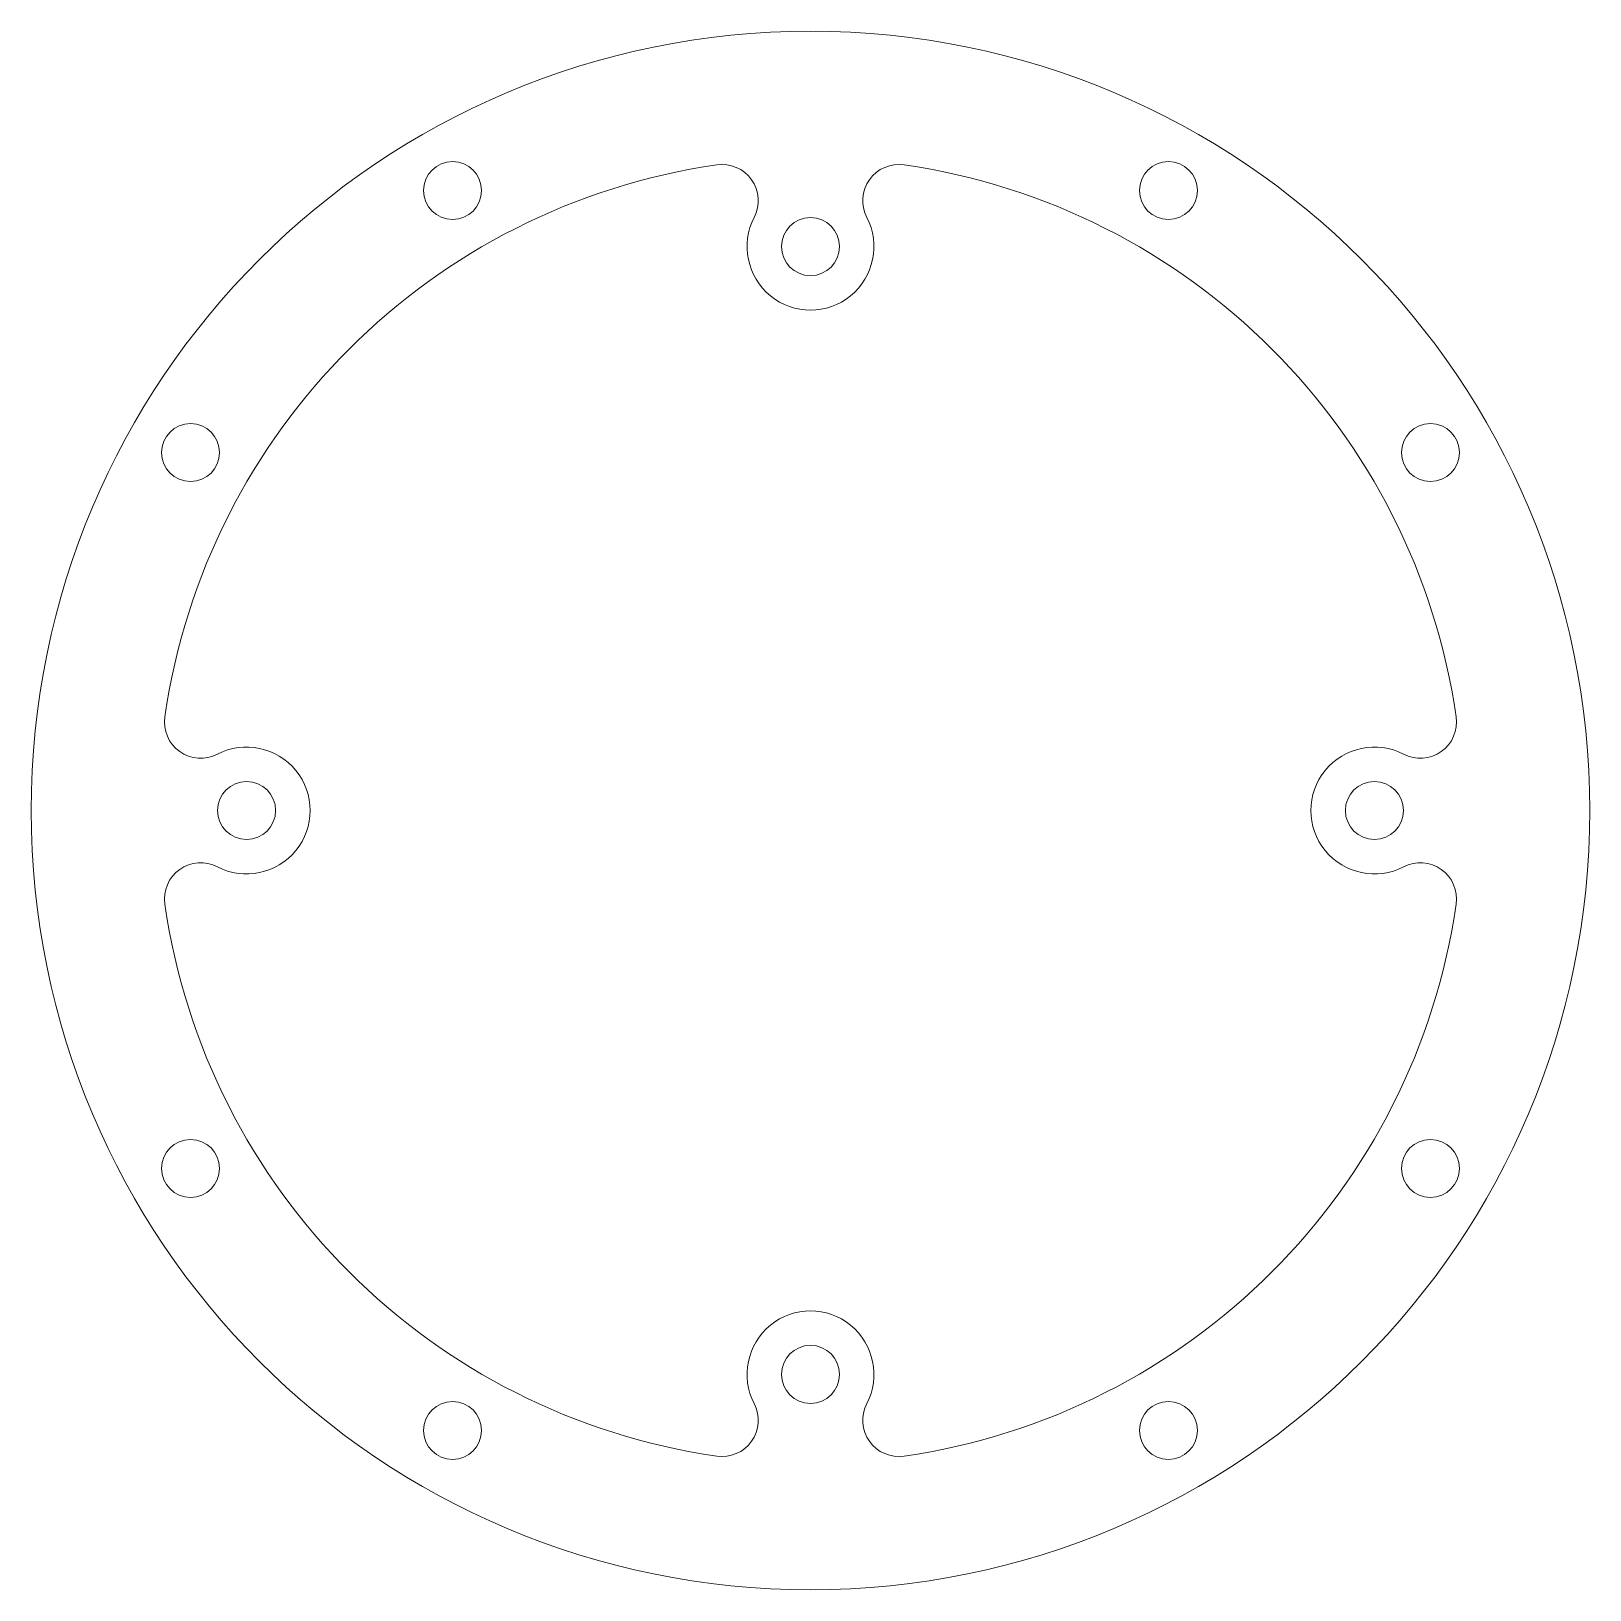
# Model space of a CAD drawing. Header units: millimetres. Extents: x -43 to 43, y -43 to 43.
import ezdxf

# ---------------------------------------------------------------- set-up
doc = ezdxf.new("R2010")
doc.units = ezdxf.units.MM

msp = doc.modelspace()

# ---------------------------------------------------------------- linework, layer by layer
at = {"color": 7, "linetype": 'Continuous', "lineweight": 15}
for centre, radius in [((0, 0), 43), ((-19.75, 34.208), 1.6), ((19.75, 34.208), 1.6), ((0, 31.113), 1.6), ((-34.208, 19.75), 1.6), ((34.208, 19.75), 1.6), ((-31.113, 0), 1.6), ((31.113, 0), 1.6), ((-34.208, -19.75), 1.6), ((34.208, -19.75), 1.6), ((0, -31.113), 1.6), ((-19.75, -34.208), 1.6), ((19.75, -34.208), 1.6)]:
    msp.add_circle(centre, radius, dxfattribs=at)
for centre, radius, start, end in [((0, 0), 36, 98.25364, 171.74636), ((-4.881, 33.648), 2, 332.55259, 98.25364), ((4.881, 33.648), 2, 81.74636, 207.44741), ((0, 0), 36, 8.25364, 81.74636), ((0, 31.113), 3.5, 152.55259, 27.44741), ((-33.648, 4.881), 2, 171.74636, 297.44741), ((33.648, 4.881), 2, 242.55259, 8.25364), ((-31.113, 0), 3.5, 242.55259, 117.44741), ((31.113, 0), 3.5, 62.55259, 297.44741), ((-33.648, -4.881), 2, 62.55259, 188.25364), ((33.648, -4.881), 2, 351.74636, 117.44741), ((0, 0), 36, 188.25364, 261.74636), ((0, 0), 36, 278.25364, 351.74636), ((0, -31.113), 3.5, 332.55259, 207.44741), ((-4.881, -33.648), 2, 261.74636, 27.44741), ((4.881, -33.648), 2, 152.55259, 278.25364)]:
    msp.add_arc(centre, radius, start, end, dxfattribs=at)

doc.saveas('drawing.dxf')
